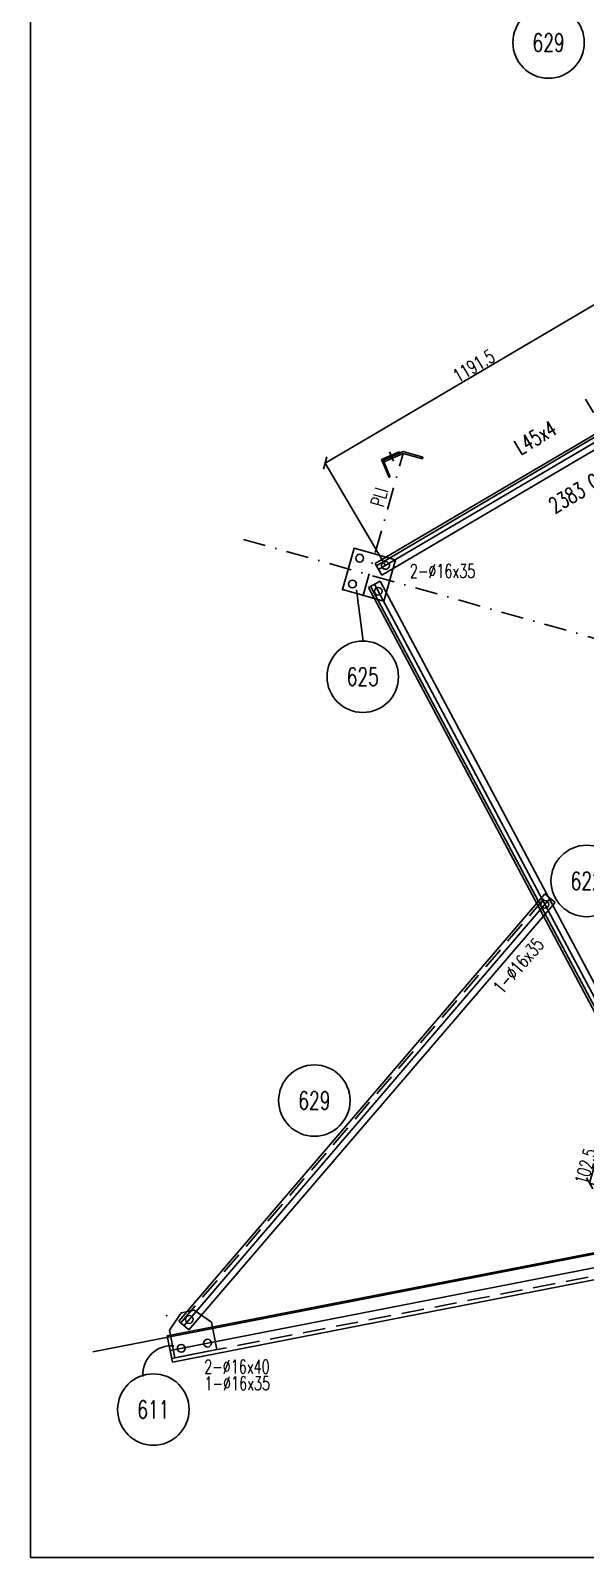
# Model space of a CAD drawing. Extents: x 59442 to 71607, y -56371 to -47761.
# Drawn here: x 59442 to 61306, y -56371 to -51242 of the extents above; entities that cross this region are included whole.
import ezdxf
from ezdxf.enums import TextEntityAlignment as Align

# ---------------------------------------------------------------- set-up
doc = ezdxf.new("R2010")
doc.units = 0
doc.header["$LTSCALE"] = 150
doc.header["$MEASUREMENT"] = 0
doc.linetypes.add('DASHDOT', pattern=[1, 0.5, -0.25, 0, -0.25])
doc.linetypes.add('DASHED', pattern=[0.75, 0.5, -0.25])
doc.layers.get('0').update_dxf_attribs({"linetype": 'CONTINUOUS'})
doc.layers.get('DEFPOINTS').update_dxf_attribs({"linetype": 'CONTINUOUS'})
for name, color, linetype in [('ASSI', 3, 'CONTINUOUS'), ('BOLLINI_1', 7, 'CONTINUOUS'), ('FORI', 2, 'CONTINUOUS'), ('LINEA_ANG', 2, 'CONTINUOUS'), ('LINEE_PIASTRA', 2, 'CONTINUOUS'), ('LINEE_PIASTRE', 2, 'CONTINUOUS'), ('LS', 7, 'CONTINUOUS'), ('MZ', 6, 'DASHDOT'), ('PIASTRE', 5, 'CONTINUOUS'), ('PIEGA_C_3901_50', 2, 'CONTINUOUS'), ('QT_MPR', 7, 'CONTINUOUS'), ('SEZIONI', 2, 'CONTINUOUS'), ('TRAT-Y', 7, 'DASHED')]:
    doc.layers.add(name, color=color, linetype=linetype)
doc.styles.add('QUOTE', font='ROMANS8.SHX', dxfattribs={"width": 0.7})
doc.styles.add('RQL', font='ROMANS8.SHX', dxfattribs={"width": 0.7})
doc.styles.add('RS', font='ROMANS8.shx', dxfattribs={"width": 0.7})
doc.styles.get("Standard").update_dxf_attribs({"font": 'ROMANS8.SHX', "width": 0.7})
doc.dimstyles.new('TRATTO', dxfattribs={"dimscale": 0, "dimtxt": 45, "dimasz": 30, "dimexe": 0, "dimexo": 0, "dimgap": 5, "dimtad": 1, "dimrnd": 0.5, "dimdsep": 46, "dimtxsty": 'RS', "dimblk1": 'OBLIQUE', "dimblk2": 'OBLIQUE', "dimsah": 1, "dimcen": 0.09, "dimclrd": 2, "dimclre": 2, "dimclrt": 7, "dimadec": 0, "dimazin": 0, "dimtfac": 1, "dimtix": 1, "dimtmove": 2, "dimatfit": 3, "dimfxl": 1, "dimtolj": 1, "dimtzin": 0, "dimarcsym": 0})

# ---------------------------------------------------------------- blocks, each defined once
blk = doc.blocks.new('ASSE98')
blk.add_line((0, 0), (1, 0))
at = {"color": 7, "style": 'QUOTE', "width": 0.5, "flags": 1}
for tag, p in [('TI', (1.38308, 6.82731)), ('DI_S', (1.38308, 6.42178)), ('D_S', (1.38308, 6.02092)), ('E_S', (1.38308, 5.68065)), ('NFORI', (1.36454, 5.29792)), ('ALAR', (1.36349, 4.93246)), ('FAM', (1.3775, 4.54645)), ('ALA', (1.38308, 4.19257)), ('DISP2', (1.38308, 3.84971)), ('DISP1', (1.38308, 3.50686)), ('PINZAF', (1.38308, 3.164)), ('PINZAI', (1.38308, 2.82114)), ('TRP', (1.38308, 2.47829)), ('NP', (1.38308, 2.13543)), ('SV', (1.38308, 1.79257)), ('PESO', (1.38308, 1.44971)), ('QUA', (1.38308, 1.10686)), ('LUN', (1.38308, 0.764)), ('PROF', (1.38308, 0.42114)), ('POS', (1.38308, 0.07829))]:
    blk.add_attdef(tag, p, '', height=0.2, dxfattribs=at)
at = {"color": 7, "flags": 1}
for tag, p in [('LAV1', (3.07431, 6.82847)), ('LAV2', (3.07431, 6.49513)), ('LAV3', (3.07431, 6.1618)), ('LAV4', (3.07431, 5.82847)), ('LAV5', (3.07431, 5.49513)), ('LAV6', (3.07431, 5.1618)), ('LAV7', (3.07431, 4.82847)), ('LAV8', (3.07431, 4.49513)), ('LAV9', (3.07431, 4.1618)), ('LAV10', (3.07431, 3.82847))]:
    blk.add_attdef(tag, p, '', height=0.2, dxfattribs=at)
blk = doc.blocks.new('16')
blk.add_circle((0, 0), 1)
blk = doc.blocks.new('MRKR_98')
blk.add_point((0, 0))
at = {"color": 7, "style": 'QUOTE', "width": 0.5, "flags": 1}
for tag, p in [('AUX2', (3.71, 4.93)), ('NFORI', (3.72, 5.3)), ('TI', (3.73, 6.83)), ('DI_S', (3.73, 6.42)), ('D_S', (3.73, 6.02)), ('E_S', (3.73, 5.68)), ('AUX1', (3.73, 4.19)), ('FAM', (3.73, 4.55)), ('COMMESSA', (3.73, 3.85)), ('MD', (3.73, 3.51)), ('MP', (3.73, 3.16)), ('LARGHEZZA', (3.73, 2.82)), ('SPESSORE', (3.73, 2.48)), ('NP', (3.73, 2.14)), ('SV', (3.73, 1.79)), ('PESO', (3.73, 1.45)), ('QUA', (3.73, 1.11)), ('LUN', (3.73, 0.76)), ('PROF', (3.73, 0.42)), ('POS', (3.73, 0.08))]:
    blk.add_attdef(tag, p, '', height=0.2, dxfattribs=at)
at = {"color": 7, "flags": 1}
for tag, p in [('LAV1', (5.26, 6.88)), ('LAV2', (5.26, 6.55)), ('LAV3', (5.26, 6.21)), ('LAV4', (5.26, 5.88)), ('LAV5', (5.26, 5.55)), ('LAV6', (5.26, 5.21)), ('LAV7', (5.26, 4.88)), ('LAV8', (5.26, 4.55)), ('LAV9', (5.26, 4.21)), ('LAV10', (5.26, 3.88))]:
    blk.add_attdef(tag, p, '', height=0.2, dxfattribs=at)
blk = doc.blocks.new('xxx')
blk.add_circle((0, 0), 8)
at = {"color": 3, "style": 'RQL', "width": 0.7}
blk.add_attdef('POS', text='', height=4, dxfattribs=at).set_placement((0, 0), align=Align.MIDDLE)
at = {"color": 3, "style": 'RQL', "width": 0.7, "flags": 1}
blk.add_attdef('POS1', (-0.39, -5.42), '', height=2, dxfattribs=at)
at = {"style": 'RQL', "width": 0.7, "flags": 1}
blk.add_attdef('TIPO', (-0.39, -8.66), '', height=2, dxfattribs=at)
blk = doc.blocks.new('bull')
at = {"style": 'RS', "width": 0.7, "flags": 1}
for tag, p in [('NN', (-12.25, 0)), ('DIAMETRO', (0, -4.86)), ('SERRAGGIO', (0, -9.71)), ('LUNGHEZZA', (0, -14.57)), ('NB', (0, -19.43)), ('TIPO', (0, -24.12)), ('EL', (-0.14, -29))]:
    blk.add_attdef(tag, p, '', height=3, dxfattribs=at)
at = {"style": 'RS', "width": 0.7}
blk.add_attdef('BULLONE', (0, 0), '', height=3, dxfattribs=at)
blk = doc.blocks.new('_OBLIQUE')
at = {"color": 0, "linetype": 'ByBlock'}
blk.add_line((-0.5, -0.5), (0.5, 0.5), dxfattribs=at)
blk = doc.blocks.new('*D95')
at = {"layer": 'DEFPOINTS', "color": 0, "transparency": 16777216}
for p in [(61347.5, -55015.5), (61756.8, -55130.9), (61729, -55229.5)]:
    blk.add_point(p, dxfattribs=at)
at = {"layer": 'QT_MPR', "color": 2, "lineweight": -2, "transparency": 16777216}
for p, q in [((61319.7, -55114.2), (61347.5, -55015.5)), ((61756.8, -55130.9), (61347.5, -55015.5)), ((61729, -55229.5), (61319.7, -55114.2))]:
    blk.add_line(p, q, dxfattribs=at)
at = {"layer": 'QT_MPR', "color": 2, "lineweight": -2, "transparency": 16777216, "xscale": 30, "yscale": 30, "zscale": 30}
for p, rotation in [((61347.5, -55015.5), 74.26263921663428), ((61319.7, -55114.2), 254.2626392166343)]:
    blk.add_blockref('_OBLIQUE', p, dxfattribs=dict(at, rotation=rotation))
at = {"layer": 'QT_MPR', "color": 7, "transparency": 16777216, "insert": (61307.1, -55057.4), "char_height": 45, "attachment_point": 5, "rotation": 74.2626, "style": 'RS'}
blk.add_mtext('\\A1;102.5', dxfattribs=at)
blk = doc.blocks.new('*D148')
at = {"layer": 'DEFPOINTS', "color": 0, "transparency": 16777216}
for p in [(61660.8, -52434), (60431.6, -52695), (60634.3, -53039)]:
    blk.add_point(p, dxfattribs=at)
at = {"layer": 'QT_MPR', "color": 2, "lineweight": -2, "transparency": 16777216}
for p, q in [((61458, -52090), (60431.6, -52695)), ((61660.8, -52434), (61458, -52090)), ((60634.3, -53039), (60431.6, -52695))]:
    blk.add_line(p, q, dxfattribs=at)
at = {"layer": 'QT_MPR', "color": 2, "lineweight": -2, "transparency": 16777216, "xscale": 30, "yscale": 30, "zscale": 30}
for p, rotation in [((61458, -52090), 30.51511596722274), ((60431.6, -52695), 210.5151159672227)]:
    blk.add_blockref('_OBLIQUE', p, dxfattribs=dict(at, rotation=rotation))
at = {"layer": 'QT_MPR', "color": 7, "transparency": 16777216, "insert": (60930.8, -52368.8), "char_height": 45, "attachment_point": 5, "rotation": 30.5151, "style": 'RS'}
blk.add_mtext('\\A1;1191.5', dxfattribs=at)

msp = doc.modelspace()

# ---------------------------------------------------------------- hatches: boundary and pattern name
at = {"layer": 'LS'}
h = msp.add_hatch(dxfattribs=at)
h.set_pattern_fill('_U', color=6, scale=5, angle=-21.729888, style=0, pattern_type=0)
h.set_pattern_definition([(338.270112, (27386.2327, -8576.3413), (1.85115694, 4.64469784), [])])
edge = h.paths.add_edge_path()
edge.add_line((60620.702, -52683.412), (60646.381, -52743.125))
edge.add_line((60646.381, -52743.125), (60647.3, -52742.73))
edge.add_arc((60646.115, -52739.974), 3, -66.729888, 23.270112)
edge.add_line((60648.871, -52738.789), (60628.327, -52691.019))
edge.add_arc((60633.839, -52688.648), 6, 113.270112, 203.270112, ccw=False)
edge.add_line((60631.469, -52683.136), (60679.239, -52662.593))
edge.add_arc((60678.053, -52659.837), 3, -66.729888, 23.270112)
edge.add_line((60680.809, -52658.652), (60680.414, -52657.733))
edge.add_line((60680.414, -52657.733), (60620.702, -52683.412))

# ---------------------------------------------------------------- linework, layer by layer
at = {"layer": 'LINEA_ANG'}
for p, q in [((62698.854, -51795.516), (60599.39, -53032.94)), ((62703.17, -51802.838), (60603.706, -53040.263)), ((60622.24, -53071.708), (62721.703, -51834.283)), ((60599.39, -53032.94), (60622.24, -53071.708)), ((60576.933, -53112.636), (60616.662, -53091.502)), ((61721.417, -55264.176), (60576.933, -53112.636)), ((61728.921, -55260.184), (60584.437, -53108.644)), ((60616.662, -53091.502), (61761.145, -55243.043)), ((59940.098, -55577.402), (61169.663, -54142.038)), ((61169.663, -54142.038), (61203.838, -54171.313)), ((61203.838, -54171.313), (59974.273, -55606.677)), ((65459.549, -54542.185), (59901.425, -55627)), ((59918.665, -55715.333), (65476.79, -54630.518)), ((59974.273, -55606.677), (59940.098, -55577.402)), ((59901.425, -55627), (59918.665, -55715.333))]:
    msp.add_line(p, q, dxfattribs=at)
at = {"layer": 'LINEE_PIASTRA'}
for p, q in [((60050.203, -55580.641), (59991.551, -55541.145)), ((59908.87, -55608.226), (59948.366, -55549.574))]:
    msp.add_line(p, q, dxfattribs=at)
at = {"layer": 'LINEE_PIASTRE'}
for p, q in [((60529.038, -52981.324), (60489.981, -53119.926)), ((60667.64, -53020.38), (60529.038, -52981.324)), ((60628.583, -53158.983), (60667.64, -53020.38)), ((60489.981, -53119.926), (60628.583, -53158.983)), ((59948.366, -55549.574), (59991.551, -55541.145)), ((60050.203, -55580.641), (60068.21, -55672.9)), ((59926.876, -55700.485), (59908.87, -55608.226)), ((60068.21, -55672.9), (59926.876, -55700.485))]:
    msp.add_line(p, q, dxfattribs=at)
at = {"layer": 'LS', "color": 6}
for p, q in [((60647.41, -52656.924), (60660.877, -52688.24)), ((60537.199, -53120.996), (60559.615, -53292.883)), ((63809.335, -54869.362), (59651.901, -55680.795)), ((63791.455, -54918.701), (59911.003, -55676.074))]:
    msp.add_line(p, q, dxfattribs=at)
at = {"layer": 'LS', "color": 8}
msp.add_lwpolyline([(59442.17, -47761.325), (59442.17, -56371.325), (68982.17, -56371.325), (68982.17, -55171.325), (71607.17, -55171.325), (71607.17, -47761.325), (59442.17, -47761.325)], close=True, dxfattribs=at)
at = {"layer": 'LS', "color": 6}
msp.add_lwpolyline([(60620.702, -52683.412), (60646.381, -52743.125), (60647.3, -52742.73, 0.41421356), (60648.871, -52738.789), (60628.327, -52691.019, -0.41421356), (60631.469, -52683.136), (60679.239, -52662.593, 0.41421356), (60680.809, -52658.652), (60680.414, -52657.733)], format="xyb", close=True, dxfattribs=at)
msp.add_arc((59916.466, -55757.396), 97.446, 85.641652, 183.290322, dxfattribs=at)
at = {"layer": 'MZ'}
for p, q in [((60559.282, -53139.454), (60693.551, -52662.969)), ((60157.5, -52951.432), (65620.27, -54490.791))]:
    msp.add_line(p, q, dxfattribs=at)
at = {"layer": 'PIEGA_C_3901_50'}
for p, q in [((60693.133, -52656.617), (60629.631, -52683.926)), ((60693.551, -52662.969), (60632.002, -52689.438)), ((60758.04, -52681.141), (60693.551, -52662.969)), ((60632.002, -52689.438), (60629.631, -52683.926))]:
    msp.add_line(p, q, dxfattribs=at)
at = {"layer": 'PIEGA_C_3901_50', "const_width": 1.667}
msp.add_lwpolyline([(60693.325, -52663.771, 1), (60693.777, -52662.167, 1)], format="xyb", close=True, dxfattribs=at)
at = {"layer": 'SEZIONI'}
for q in [(60693.133, -52656.617), (60758.04, -52681.141)]:
    msp.add_line((60759.667, -52675.366), q, dxfattribs=at)
at = {"layer": 'TRAT-Y'}
for p, q in [((59946.553, -55582.932), (61176.118, -54147.568)), ((59916.175, -55702.574), (65474.299, -54617.759))]:
    msp.add_line(p, q, dxfattribs=at)

# ---------------------------------------------------------------- block references
at = {"layer": 'ASSI'}
ref = msp.add_blockref('ASSE98', (62710.533, -51815.33), dxfattribs=dict(at, xscale=2437, rotation=210.5151159672227))
ref.add_attrib('PROF', 'L45x4', (61087.375, -52669.872), dxfattribs={"layer": '0', "color": 2, "height": 52.5, "rotation": 30.515116, "style": 'QUOTE', "width": 0.7})
ref.add_attrib('LUN', '2437', (61432.963, -52466.182), dxfattribs={"layer": '0', "color": 2, "height": 52.5, "rotation": 30.515116, "style": 'QUOTE', "width": 0.7})
ref.add_attrib('PESO', '2383 C/C T.E.', (61202.891, -52865.862), dxfattribs={"layer": '0', "color": 2, "height": 52.5, "rotation": 30.515116, "style": 'QUOTE', "width": 0.7})
ref.add_attrib('SV', 'Lg.', (61326.913, -52528.688), dxfattribs={"layer": '0', "color": 2, "height": 52.5, "rotation": 30.515116, "style": 'QUOTE', "width": 0.7})
at = {"layer": 'ASSI', "xscale": 2437, "rotation": 298.0101624660454}
msp.add_blockref('ASSE98', (60597.239, -53101.834), dxfattribs=at)
at = {"layer": 'ASSI'}
for p, xscale, zscale, rotation in [((61187.13, -54157.001), 1890, 1890, 229.4159021678809), ((59918.665, -55715.333), 5662.999999999999, 5662.999999999999, 11.04395018058766)]:
    msp.add_blockref('ASSE98', p, dxfattribs=dict(at, xscale=xscale, zscale=zscale, rotation=rotation))
at = {"layer": 'BOLLINI_1', "xscale": 14.99850000000172, "yscale": 14.99850000000172, "zscale": 14.99850000000172}
for p, values in [((61182.038, -51282.645), {'POS': '629'}), ((60557.975, -53412.86), {'POS': '625'}), ((61309.936, -54098.862), {'POS': '622'}), ((60395.388, -54836.612), {'POS': '629'}), ((59854.566, -55874.481), {'POS': '611'})]:
    msp.add_blockref('xxx', p, dxfattribs=at).add_auto_attribs(values)
at = {"layer": 'FORI', "yscale": 13, "zscale": 13}
for p, xscale, rotation in [((60547.703, -53014.635), 13, 19.67886241600451), ((60523.292, -53101.261), 13, 19.67886241600451), ((61169.48, -54177.604), -13, 148.5252784332682), ((59975.13, -55571.86), -13, 148.5252784332682), ((59975.13, -55571.86), -13, 148.5252784332682), ((60036.538, -55651.573), -13, 155.6277269812086), ((59948.204, -55668.813), -13, 155.6277269812086)]:
    msp.add_blockref('16', p, dxfattribs=dict(at, xscale=xscale, rotation=rotation))
at = {"layer": 'FORI', "xscale": 13, "yscale": 13, "zscale": 13}
for p in [(60634.329, -53039.045), (60609.919, -53125.672)]:
    msp.add_blockref('16', p, dxfattribs=at)
at = {"layer": 'LS', "color": 7, "xscale": 15, "yscale": 15, "zscale": 15}
msp.add_blockref('bull', (60715.957, -53080.196), dxfattribs=at).add_auto_attribs({'BULLONE': '2-%%c16x35                '})
at = {"layer": 'LS', "color": 7}
ref = msp.add_blockref('bull', (60991.883, -54451.759), dxfattribs=dict(at, xscale=-14.99999999999999, yscale=14.99999999999999, zscale=14.99999999999999, rotation=229.1112867032455))
ref.add_attrib('BULLONE', '1-%%c16x35                ', (61025.902, -54481.216), dxfattribs={"layer": '0', "height": 45, "rotation": 49.111287, "style": 'RS', "width": 0.7})
ref = msp.add_blockref('bull', (60025.419, -55707.839), dxfattribs=dict(at, xscale=-15, yscale=15, zscale=15, rotation=180))
ref.add_attrib('BULLONE', '2-%%c16x40                ', (60025.419, -55752.839), dxfattribs={"layer": '0', "height": 45, "style": 'RS', "width": 0.7})
ref = msp.add_blockref('bull', (60026.462, -55763.904), dxfattribs=dict(at, xscale=-15, yscale=15, zscale=15, rotation=180))
ref.add_attrib('BULLONE', '1-%%c16x35                ', (60026.462, -55808.904), dxfattribs={"layer": '0', "height": 45, "style": 'RS', "width": 0.7})
at = {"layer": 'PIASTRE'}
for p, xscale, yscale, zscale, rotation in [((60489.981, -53119.926), 20.00000000000001, 20.00000000000001, 20.00000000000001, 344.2626392170044), ((59899.292, -55559.152), 20, 20, 20, 191.0439501802086)]:
    msp.add_blockref('MRKR_98', p, dxfattribs=dict(at, xscale=xscale, yscale=yscale, zscale=zscale, rotation=rotation))

# ---------------------------------------------------------------- texts
at = {"layer": 'LS', "color": 7, "style": 'RS', "width": 0.7}
msp.add_text('PLI', height=45, rotation=74.262639, dxfattribs=at).set_placement((60613.632, -52808.948), align=Align.MIDDLE)

# ---------------------------------------------------------------- dimensions: what is measured, and where the dimension line sits
at = {"layer": 'QT_MPR'}
for base, p1, p2, angle, text, picture, middle in [((60431.562, -52695.023), (61660.801, -52434.042), (60634.329, -53039.045), 30.515116, '1191.5', '*D148', (60930.834, -52368.83)), ((61347.519, -55015.535), (61729.042, -55229.537), (61756.843, -55130.879), 74.262639, '102.5', '*D95', (61307.15, -55057.406))]:
    dim = msp.add_linear_dim(base=base, p1=p1, p2=p2, angle=angle, text=text, dimstyle='TRATTO', override={"dimscale": 1}, dxfattribs=at)
    dim.commit()
    dim.dimension.update_dxf_attribs({"geometry": picture, "text_midpoint": middle, "dimtype": 160})

doc.saveas('drawing.dxf')
